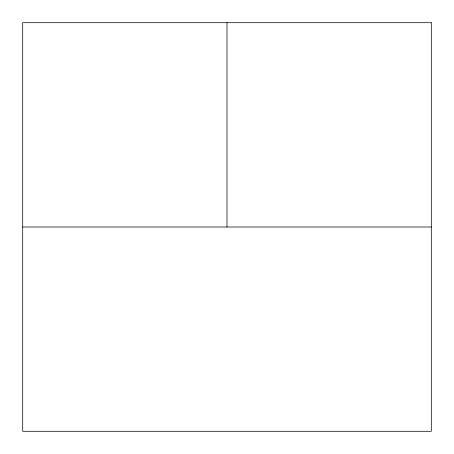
<?xml version="1.0" encoding="UTF-8"?>
<svg xmlns="http://www.w3.org/2000/svg" width="454" height="454" viewBox="0 0 454 454"><rect width="100%" height="100%" fill="white"/><g stroke="black" fill="none" stroke-linecap="round" stroke-linejoin="round"><path stroke-width="0.68" d="M22.7 227L431.3 227M227 22.7L227 227M431.3 22.7L22.7 22.7L22.7 431.3L431.3 431.3L431.3 22.7"/></g></svg>
